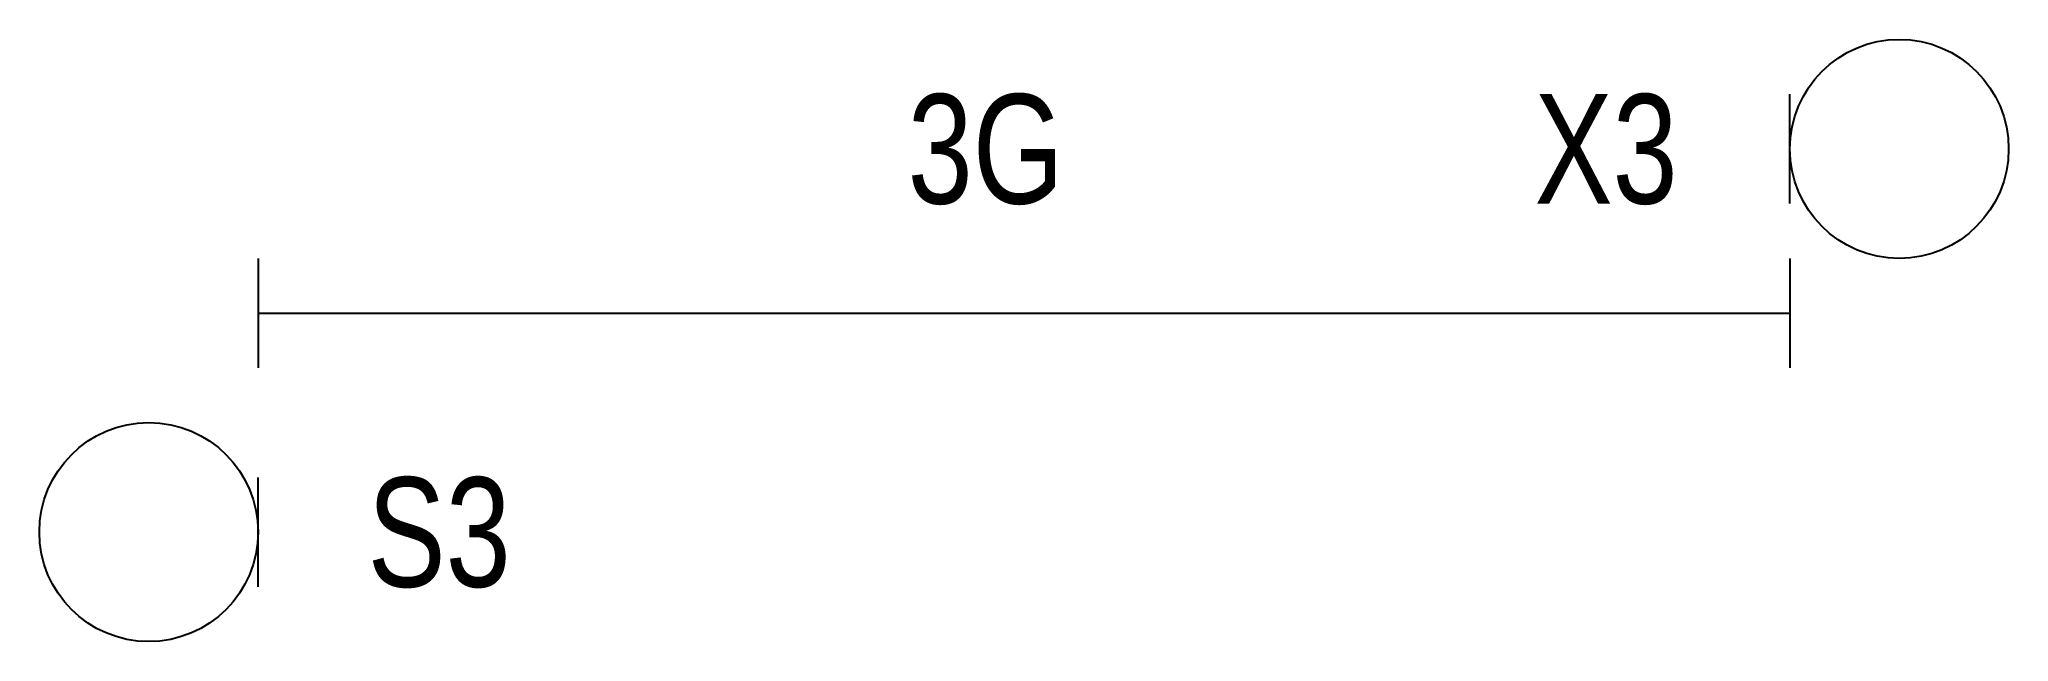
# Model space of a CAD drawing. Extents: x 34.4 to 70.4, y -15.1 to -4.1.
import ezdxf

# ---------------------------------------------------------------- set-up
doc = ezdxf.new("R2010")
doc.units = 0
doc.layers.get('0').update_dxf_attribs({"linetype": 'CONTINUOUS'})

msp = doc.modelspace()

# ---------------------------------------------------------------- linework, layer by layer
at = {"color": 1}
for p, q in [((66.395, -7.1), (66.395, -5.1)), ((38.395, -14.1), (38.395, -12.1))]:
    msp.add_line(p, q, dxfattribs=at)
at = {"color": 1, "linetype": 'Continuous'}
for points in [[(38.395, -8.1), (38.395, -10.1)], [(66.395, -8.1), (66.395, -10.1)]]:
    msp.add_lwpolyline(points, dxfattribs=at)
at = {"linetype": 'Continuous'}
for points in [[(38.395, -9.1), (52.395, -9.1)], [(52.395, -9.1), (66.395, -9.1)]]:
    msp.add_lwpolyline(points, dxfattribs=at)
at = {"color": 1}
for centre in [(68.395, -6.1), (36.395, -13.1)]:
    msp.add_circle(centre, 2, dxfattribs=at)

# ---------------------------------------------------------------- texts
at = {"color": 1, "linetype": 'Continuous', "width": 0.8}
for s, p in [('3G', (50.268, -7.1)), ('X3', (61.728, -7.1)), ('S3', (40.395, -14.1))]:
    msp.add_text(s, height=2, dxfattribs=at).set_placement(p)

doc.saveas('drawing.dxf')
